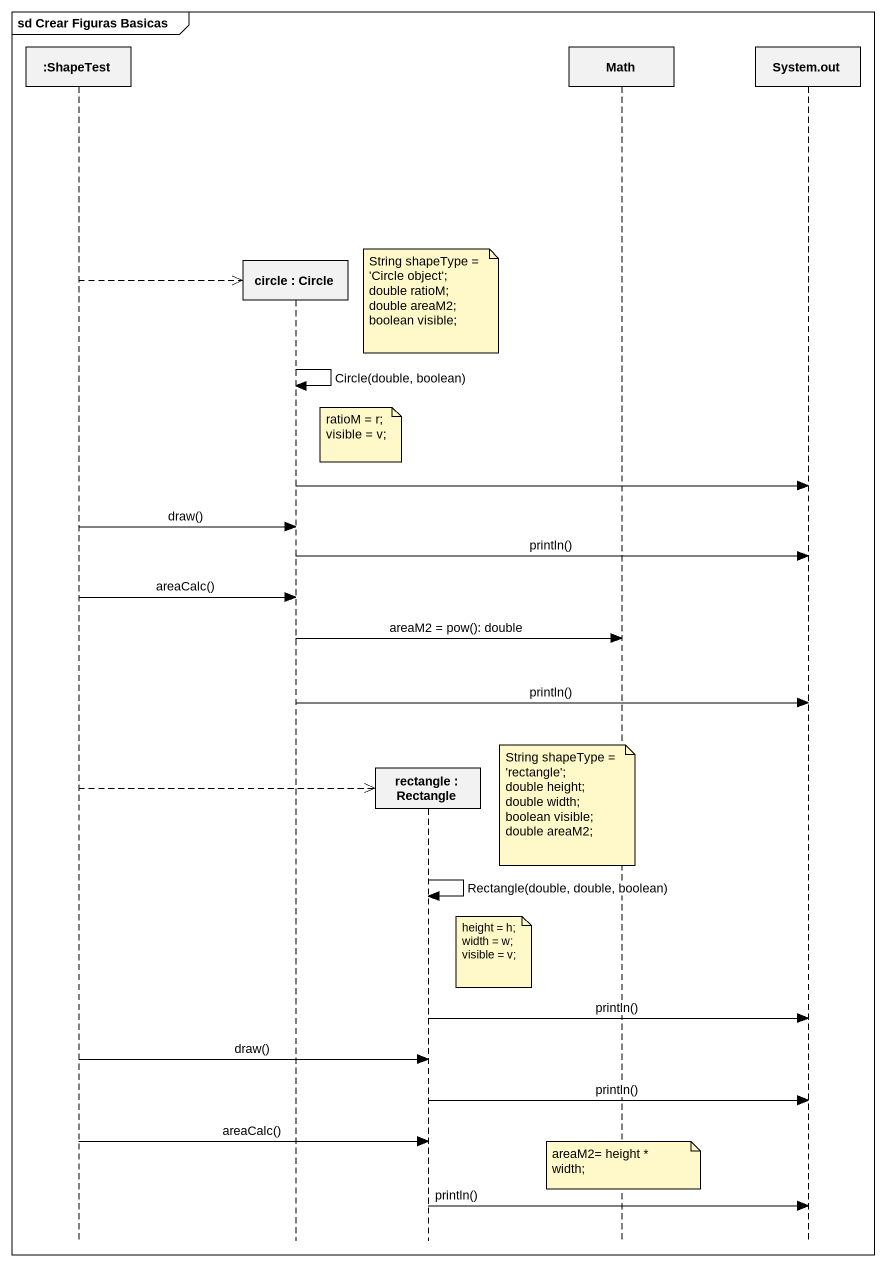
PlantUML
@startuml
mainframe sd Crear Figuras Basicas
hide footbox
participant ":ShapeTest" as ShapeTest
participant "circle : Circle" as circle_
participant "rectangle : Rectangle" as rectangle_
participant Math
participant "System.out" as System_out

ShapeTest -->> circle_ **
note over rectangle_
  String shapeType = 'Circle object';
  double ratioM;
  double areaM2;
  boolean visible;
end note
circle_ -> circle_ : Circle(double, boolean)
note right of circle_
  ratioM = r;
  visible = v;
end note
circle_ -> System_out
ShapeTest -> circle_ : draw()
circle_ -> System_out : println()
ShapeTest -> circle_ : areaCalc()
circle_ -> Math : areaM2 = pow(): double
circle_ -> System_out : println()
ShapeTest -->> rectangle_ **
note over Math
  String shapeType = 'rectangle';
  double height;
  double width;
  boolean visible;
  double areaM2;
end note
rectangle_ -> rectangle_ : Rectangle(double, double, boolean)
note right of rectangle_
  height = h;
  width = w;
  visible = v;
end note
rectangle_ -> System_out : println()
ShapeTest -> rectangle_ : draw()
rectangle_ -> System_out : println()
ShapeTest -> rectangle_ : areaCalc()
note over Math : areaM2= height * width;
rectangle_ -> System_out : println()
@enduml
